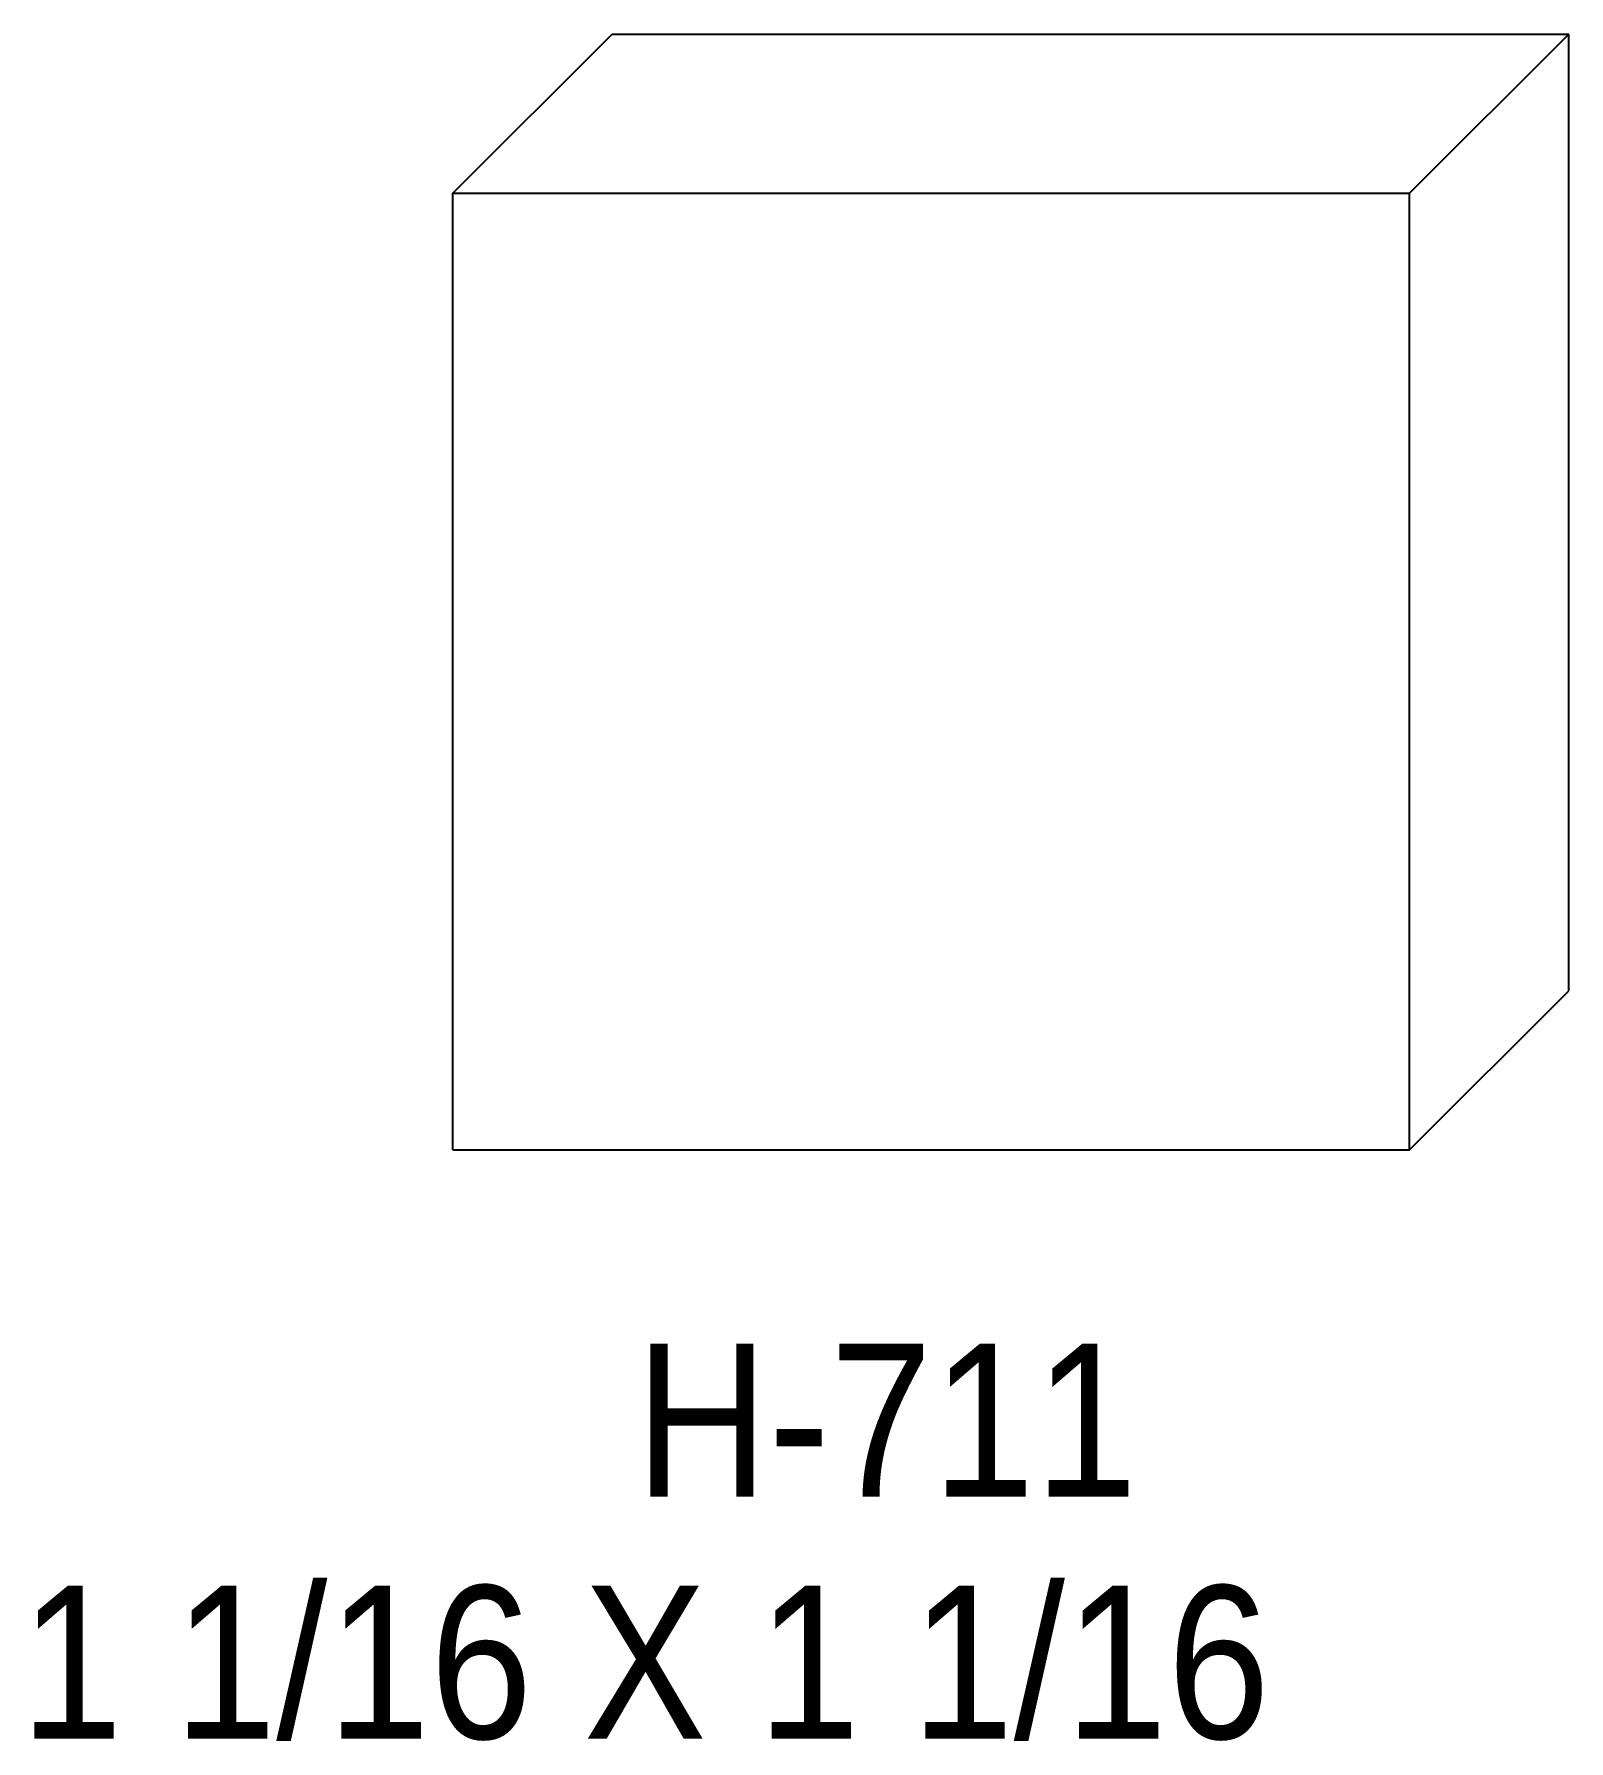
# Model space of a CAD drawing. Extents: x 88.18 to 89.89, y 164.84 to 166.73.
import ezdxf

# ---------------------------------------------------------------- set-up
doc = ezdxf.new("R2010")
doc.units = 0
doc.header["$LTSCALE"] = 5
doc.layers.add('PROFILE', color=7, linetype='CONTINUOUS')
doc.styles.add('TXT', font='TXT', dxfattribs={"height": 3.5})

msp = doc.modelspace()

# ---------------------------------------------------------------- linework, layer by layer
at = {"layer": 'PROFILE', "color": 1, "linetype": 'CONTINUOUS'}
for p, q in [((88.6483, 166.5562), (88.825, 166.7329)), ((88.825, 166.7329), (89.8872, 166.7329)), ((89.7105, 166.5562), (89.8872, 166.7329)), ((89.8872, 165.6707), (89.8872, 166.7329)), ((88.6483, 165.494), (88.6483, 166.5562)), ((88.6483, 166.5562), (89.7105, 166.5562)), ((89.7105, 165.494), (89.7105, 166.5562)), ((89.7105, 165.494), (89.8872, 165.6707)), ((88.6483, 165.494), (89.7105, 165.494))]:
    msp.add_line(p, q, dxfattribs=at)

# ---------------------------------------------------------------- texts
at = {"layer": 'PROFILE', "color": 1, "linetype": 'CONTINUOUS', "style": 'TXT', "width": 0.9}
for s, height, p in [('H-711', 0.16996, (88.8509, 165.1089)), ('1 1/16 X 1 1/16', 0.169956, (88.1679, 164.8401))]:
    msp.add_text(s, height=height, dxfattribs=at).set_placement(p)

doc.saveas('drawing.dxf')
